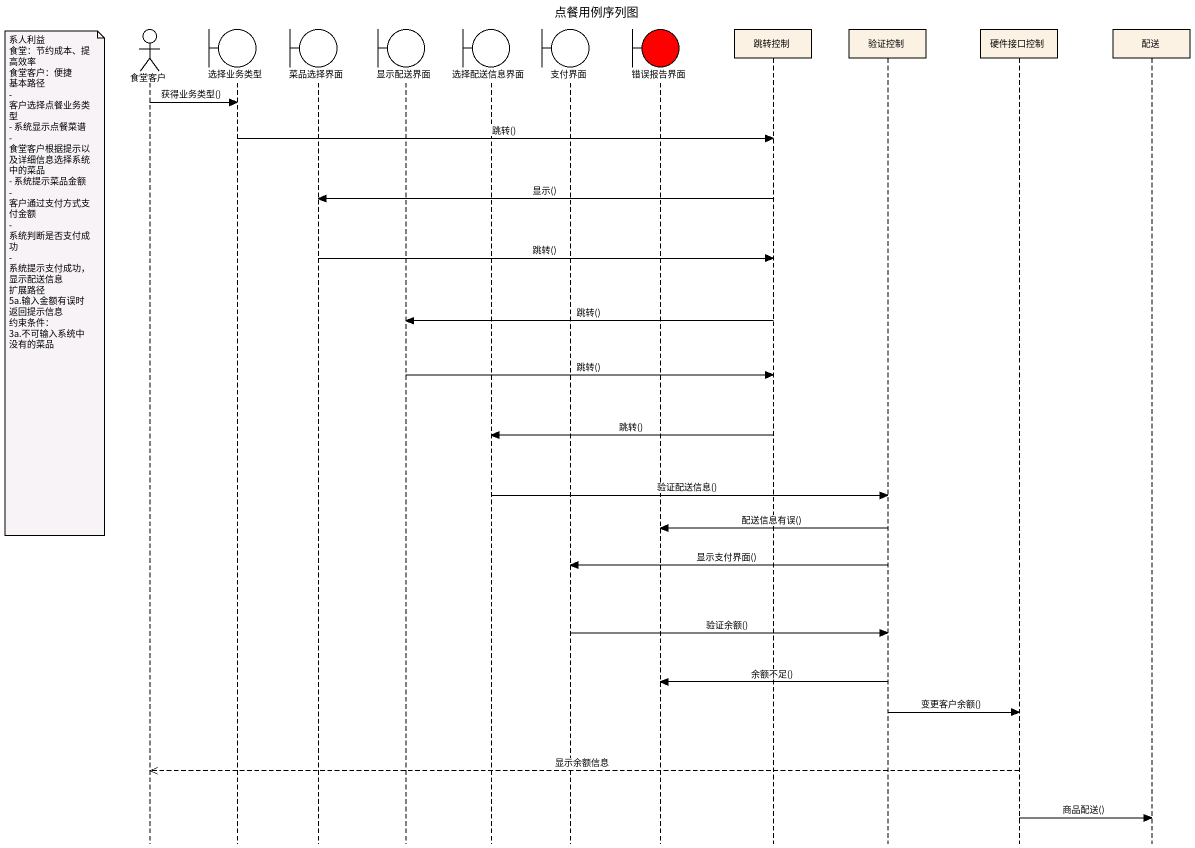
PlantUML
@startuml
title 点餐用例序列图
hide footbox
actor 食堂客户
boundary 选择业务类型
boundary 菜品选择界面
boundary 显示配送界面
boundary 选择配送信息界面
boundary 支付界面
boundary 错误报告界面 #FF0000
participant 跳转控制
participant 验证控制
participant 硬件接口控制
participant 配送

食堂客户 -> 选择业务类型 : 获得业务类型()
选择业务类型 -> 跳转控制 : 跳转()
跳转控制 -> 菜品选择界面 : 显示()
菜品选择界面 -> 跳转控制 : 跳转()
note left of 食堂客户
  系人利益
  食堂：节约成本、提高效率
  食堂客户：便捷
  基本路径
  - 客户选择点餐业务类型
  - 系统显示点餐菜谱
  - 食堂客户根据提示以及详细信息选择系统中的菜品
  - 系统提示菜品金额
  - 客户通过支付方式支付金额
  - 系统判断是否支付成功
  - 系统提示支付成功，显示配送信息
  扩展路径
  5a.输入金额有误时返回提示信息
  约束条件：
  3a.不可输入系统中没有的菜品
end note
跳转控制 -> 显示配送界面 : 跳转()
显示配送界面 -> 跳转控制 : 跳转()
跳转控制 -> 选择配送信息界面 : 跳转()
选择配送信息界面 -> 验证控制 : 验证配送信息()
验证控制 -> 错误报告界面 : 配送信息有误()
验证控制 -> 支付界面 : 显示支付界面()
支付界面 -> 验证控制 : 验证余额()
验证控制 -> 错误报告界面 : 余额不足()
验证控制 -> 硬件接口控制 : 变更客户余额()
硬件接口控制 -->> 食堂客户 : 显示余额信息
硬件接口控制 -> 配送 : 商品配送()
@enduml
